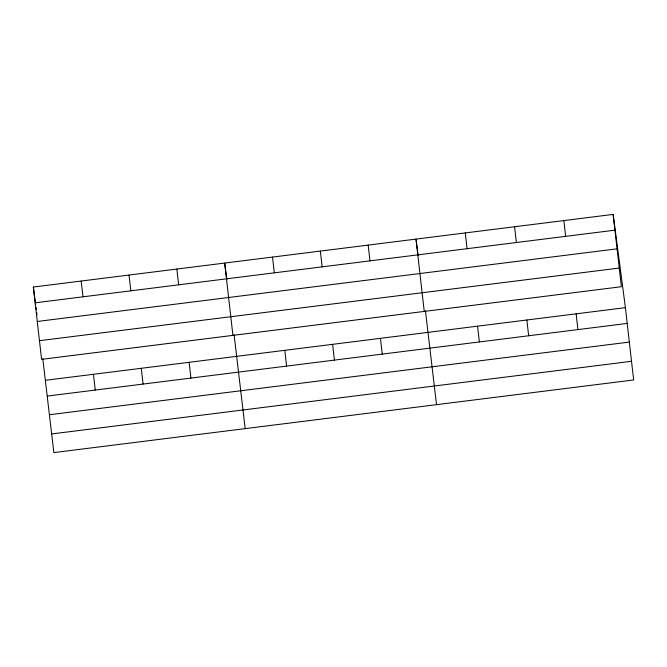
<?xml version="1.0" encoding="UTF-8"?>
<svg xmlns="http://www.w3.org/2000/svg" width="667" height="667" viewBox="0 0 667 667"><rect width="100%" height="100%" fill="white"/><g stroke="black" fill="none" stroke-linecap="round" stroke-linejoin="round"><path stroke-width="1" d="M613.14 214.407L621.377 286.718L41.587 359.346L33.35 287.035L613.14 214.407L625.413 307.654L633.65 379.965L53.86 452.593L42.788 358.746M35.151 302.81L614.932 230.173M37.269 321.469L617.058 248.833M39.461 340.695L619.251 268.059M45.623 380.282L625.413 307.654M47.424 396.056L627.205 323.42M49.55 414.716L629.331 342.079M51.734 433.934L631.524 361.306M418.167 255.511L416.008 239.103L424.245 311.414M425.446 310.805L436.526 404.661M226.838 279.481L224.679 263.065L232.916 335.384M234.117 334.776L245.189 428.631M33.35 287.035L35.643 304.477M36.051 307.554L36.318 309.605M36.727 312.681L36.993 314.732M576.13 313.823L577.922 329.598M563.857 220.577L565.649 236.351M526.847 319.993L528.648 335.768M514.574 226.755L516.366 242.521M477.564 326.171L479.365 341.946M465.291 232.925L467.092 248.699M380.448 338.336L382.249 354.11M368.176 245.089L369.977 260.864M332.616 344.33L334.417 360.097M320.343 251.084L322.144 266.858M284.784 350.325L286.585 366.091M272.511 257.078L274.312 272.845M189.12 362.306L190.92 378.081M176.847 269.059L178.648 284.834M141.287 368.301L143.088 384.067M129.014 275.054L130.815 290.82M93.455 374.287L95.256 390.062M81.182 281.049L82.983 296.815"/></g></svg>
